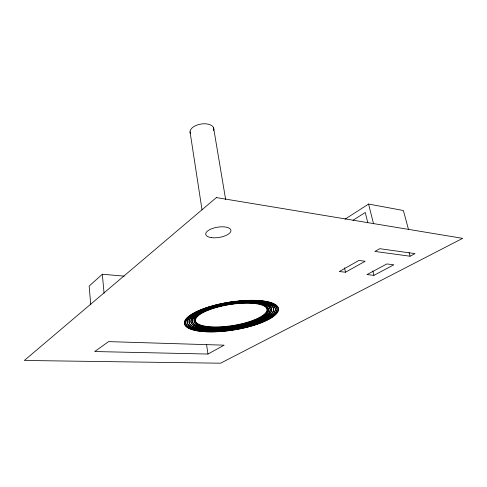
<?xml version="1.0" encoding="UTF-8"?>
<svg xmlns="http://www.w3.org/2000/svg" width="487" height="487" viewBox="0 0 487 487"><rect width="100%" height="100%" fill="white"/><g stroke="black" fill="none" stroke-linecap="round" stroke-linejoin="round"><path stroke-width="0.73" d="M124.191 276.129L102.319 274.242L89.164 286.076L90.759 304.886M345.015 219.187L368.586 204.053L403.382 210.506L408.502 229.499M353.045 220.215L365.256 212.496L367.801 222.784M345.496 272.221L365.171 261.251L358.889 260.472L339.281 271.539L345.496 272.221L344.492 267.807M207.949 354.043L224.16 345.173L108.558 341.624L94.709 351.535L207.949 354.043L206.549 344.352M373.9 275.356L393.831 264.806L386.842 263.942L366.967 274.589L373.9 275.356L372.829 270.942M410.06 256.223L414.997 253.611L379.763 248.693L374.887 251.444L410.06 256.223L409.092 252.607M368.586 204.053L373.535 223.813M213.568 127.71L225.67 199.658M190.033 131.77L202.02 209.818M102.319 274.242L104.066 293.168M264.733 306.037A36.361 10.799 -9.1 0 1 236.694 324.841A36.361 10.799 -9.1 0 1 195.33 319.362M195.494 318.766A36.361 10.799 -9.1 0 1 196.608 316.897M197.57 315.868A36.361 10.799 -9.1 0 1 200.163 313.835M202.002 312.715A36.361 10.799 -9.1 0 1 207.925 309.902M208.546 309.653A36.361 10.799 -9.1 0 1 213.263 307.985M237.638 303.17A36.361 10.799 -9.1 0 1 239.129 303.042M256.972 303.492A36.361 10.799 -9.1 0 1 258.293 303.736M260.107 304.156A36.361 10.799 -9.1 0 1 262.371 304.88M260.606 300.698A47.519 14.02 -9.1 0 1 263.82 321.615A47.519 14.02 -9.1 0 1 193.229 329.857A47.519 14.02 -9.1 0 1 209.635 306.646M210.311 306.445A47.519 14.02 -9.1 0 1 221.135 303.705M221.883 303.547A47.519 14.02 -9.1 0 1 237.175 301.136M238.703 300.978A47.519 14.02 -9.1 0 1 243.238 300.607M244.718 300.516A47.519 14.02 -9.1 0 1 259.035 300.564M267.698 302.232A46.198 13.642 -9.1 0 1 237.577 328.646A46.198 13.642 -9.1 0 1 188.974 316.909M190.07 315.99A46.198 13.642 -9.1 0 1 199.901 310.444M200.662 310.122A46.198 13.642 -9.1 0 1 211.011 306.481M213.702 305.714A46.198 13.642 -9.1 0 1 222.255 303.675M223.71 303.383A46.198 13.642 -9.1 0 1 225.177 303.103M226.662 302.829A46.198 13.642 -9.1 0 1 228.16 302.573M229.657 302.33A46.198 13.642 -9.1 0 1 231.161 302.104M232.658 301.891A46.198 13.642 -9.1 0 1 234.144 301.697M235.623 301.514A46.198 13.642 -9.1 0 1 240.042 301.063M242.97 300.838A46.198 13.642 -9.1 0 1 246.532 300.656M253.252 300.582A46.198 13.642 -9.1 0 1 258.883 300.863M261.306 301.1A46.198 13.642 -9.1 0 1 266.419 301.934M272.921 305.3A44.512 13.155 -9.1 0 1 233.139 328.743A44.512 13.155 -9.1 0 1 188.761 318.547M190.131 317.037A44.512 13.155 -9.1 0 1 201.965 310.067M202.604 309.799A44.512 13.155 -9.1 0 1 211.967 306.573M212.642 306.372A44.512 13.155 -9.1 0 1 217.598 305.057M219.059 304.71A44.512 13.155 -9.1 0 1 227.039 303.084M228.476 302.841A44.512 13.155 -9.1 0 1 233.523 302.098M235.659 301.837A44.512 13.155 -9.1 0 1 237.912 301.593M240.919 301.325A44.512 13.155 -9.1 0 1 244.608 301.088M256.606 301.136A44.512 13.155 -9.1 0 1 265.829 302.427M266.438 302.573A44.512 13.155 -9.1 0 1 272.239 304.844M270.723 305.154A42.765 12.656 -9.1 0 1 239.287 326.929A42.765 12.656 -9.1 0 1 189.047 321.749M189.084 321.073A42.765 12.656 -9.1 0 1 191.056 317.457M191.458 317.043A42.765 12.656 -9.1 0 1 195.257 314.072M197.57 312.709A42.765 12.656 -9.1 0 1 203.45 309.939M204.071 309.683A42.765 12.656 -9.1 0 1 213.117 306.609M213.769 306.42A42.765 12.656 -9.1 0 1 217.147 305.513M218.535 305.172A42.765 12.656 -9.1 0 1 223.496 304.071M224.209 303.931A42.765 12.656 -9.1 0 1 226.37 303.523M227.825 303.267A42.765 12.656 -9.1 0 1 229.292 303.024M230.765 302.798A42.765 12.656 -9.1 0 1 232.232 302.585M233.699 302.39A42.765 12.656 -9.1 0 1 235.872 302.129M238.173 301.891A42.765 12.656 -9.1 0 1 242.002 301.581M245.722 301.392A42.765 12.656 -9.1 0 1 250.927 301.331M257.197 301.636A42.765 12.656 -9.1 0 1 259.608 301.897M261.135 302.11A42.765 12.656 -9.1 0 1 262.59 302.36M263.96 302.64A42.765 12.656 -9.1 0 1 265.232 302.951M268.319 303.949A42.765 12.656 -9.1 0 1 270.194 304.838M262.621 303.139A40.847 12.096 -9.1 0 1 250.988 323.234A40.847 12.096 -9.1 0 1 193.169 324.963A40.847 12.096 -9.1 0 1 224.836 304.272M227.033 303.864A40.847 12.096 -9.1 0 1 235.215 302.664M236.682 302.506A40.847 12.096 -9.1 0 1 241.777 302.074M244.62 301.928A40.847 12.096 -9.1 0 1 252.016 301.903M256.217 302.165A40.847 12.096 -9.1 0 1 261.324 302.871M256.089 302.652A39.325 11.651 -9.1 0 1 254.482 321.414A39.325 11.651 -9.1 0 1 195.464 325.103A39.325 11.651 -9.1 0 1 225.122 304.582M225.822 304.448A39.325 11.651 -9.1 0 1 240.31 302.555M242.532 302.409A39.325 11.651 -9.1 0 1 254.628 302.512M261.117 304.15A37.609 11.146 -9.1 0 1 248.626 322.656A37.609 11.146 -9.1 0 1 196.133 323.989A37.609 11.146 -9.1 0 1 224.598 305.081M225.311 304.941A37.609 11.146 -9.1 0 1 230.394 304.058M231.861 303.845A37.609 11.146 -9.1 0 1 239.361 303.024M241.655 302.871A37.609 11.146 -9.1 0 1 254.104 302.993M254.89 303.072A37.609 11.146 -9.1 0 1 260.515 303.998M190.399 133.426A12.023 6.501 -9.4 0 1 201.764 123.935A12.023 6.501 -9.4 0 1 213.568 130.553M216.374 197.582L24.35 360.459L220.581 363.205L462.65 238.344L216.374 197.582M202.902 331.568A47.525 14.013 -9.1 0 0 278.028 311.223A47.525 14.013 -9.1 0 0 213.379 305.696A47.525 14.013 -9.1 0 0 202.902 331.568M211.297 237.613A12.759 5.187 -9.2 0 0 230.923 230.972A12.759 5.187 -9.2 0 0 212.758 228.36A12.759 5.187 -9.2 0 0 211.297 237.613M203.103 331.026A46.204 13.63 -9.1 0 0 276.622 311.534A46.204 13.63 -9.1 0 0 214.554 305.733A46.204 13.63 -9.1 0 0 203.103 331.026M204.01 330.314A44.518 13.143 -9.1 0 0 274.924 311.57A44.518 13.143 -9.1 0 0 215.248 305.903A44.518 13.143 -9.1 0 0 204.01 330.314M204.814 329.565A42.771 12.644 -9.1 0 0 273.14 311.674A42.771 12.644 -9.1 0 0 216.143 306.043A42.771 12.644 -9.1 0 0 204.814 329.565M205.818 328.755A40.847 12.084 -9.1 0 0 271.198 311.741A40.847 12.084 -9.1 0 0 216.977 306.232A40.847 12.084 -9.1 0 0 205.818 328.755M206.768 328.153A39.331 11.645 -9.1 0 0 269.701 311.753A39.331 11.645 -9.1 0 0 217.464 306.457A39.331 11.645 -9.1 0 0 206.768 328.153M207.937 327.532A37.609 11.14 -9.1 0 0 268.027 311.79A37.609 11.14 -9.1 0 0 217.914 306.804A37.609 11.14 -9.1 0 0 207.937 327.532M208.649 326.996A36.373 10.781 -9.1 0 0 266.785 311.79A36.373 10.781 -9.1 0 0 218.377 306.932A36.373 10.781 -9.1 0 0 208.649 326.996"/></g></svg>
